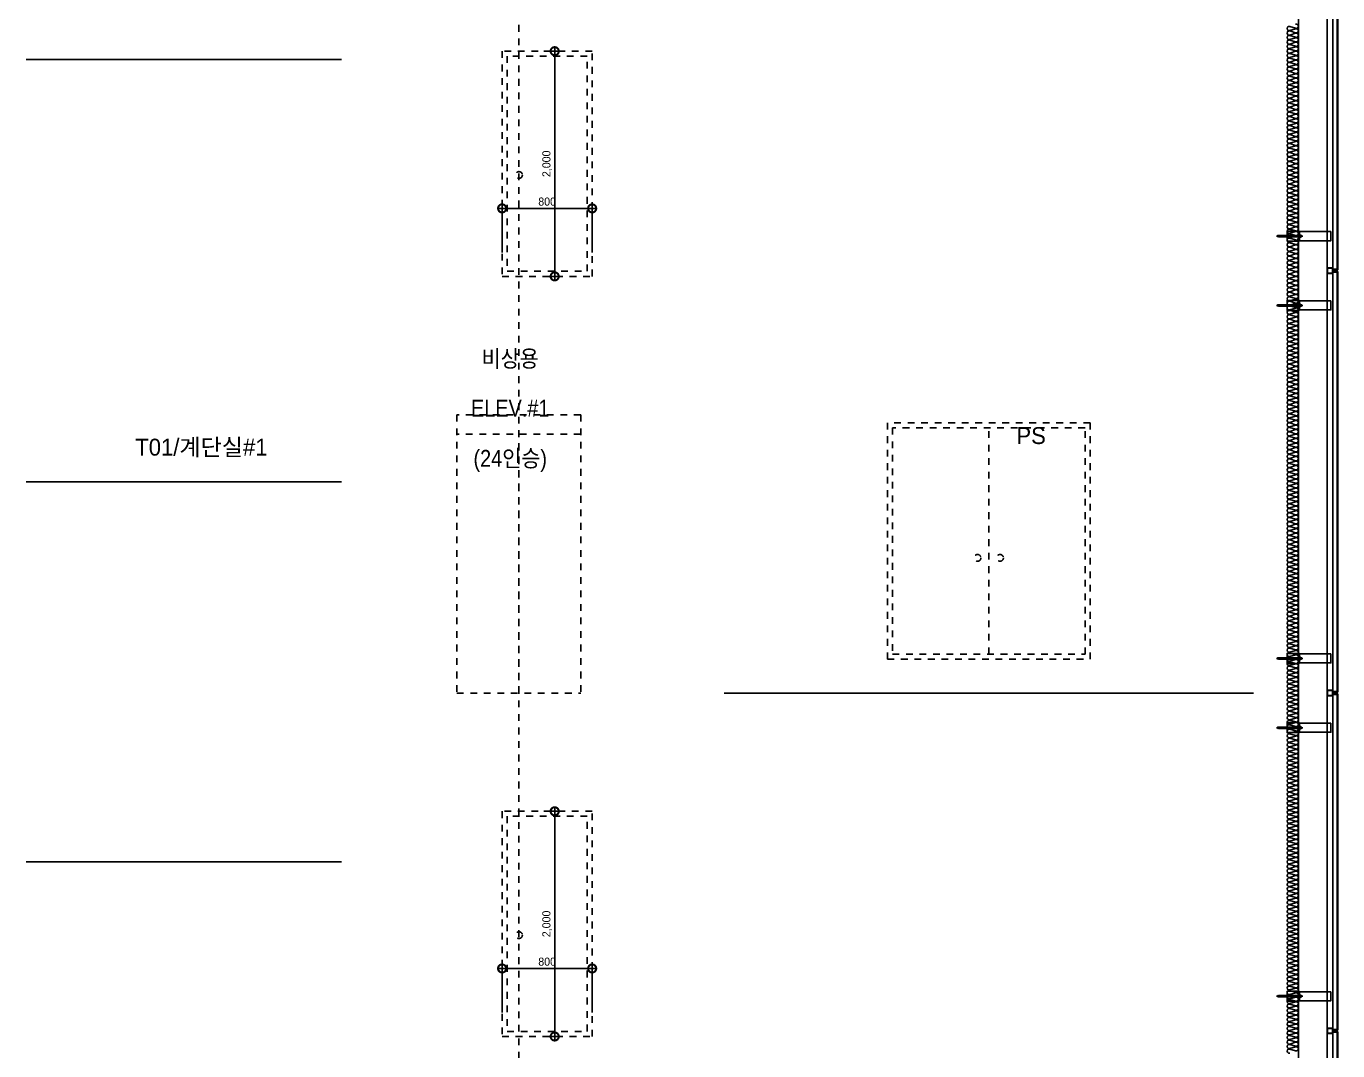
# Model space of a CAD drawing. Header units: millimetres. Extents: x -1320 to 172218, y -4077 to 50350.
# Drawn here: x 34000 to 45650, y 14573 to 23671 of the extents above; entities that cross this region are included whole.
import ezdxf
from ezdxf.enums import TextEntityAlignment as Align

# ---------------------------------------------------------------- set-up
doc = ezdxf.new("R2010")
doc.units = ezdxf.units.MM
doc.header["$LTSCALE"] = 60
doc.linetypes.add('HIDDEN', pattern=[2, 1, -1])
doc.layers.get('Defpoints').update_dxf_attribs({"color": 151})
for name, color, linetype in [('A-CORE-ELEV', 5, 'Continuous'), ('A-DIM', 7, 'Continuous'), ('A-DOOR-ELE', 5, 'Continuous'), ('A-ETC-8', 8, 'Continuous'), ('A-FIN', 6, 'Continuous'), ('A-FIN-STAIR', 6, 'Continuous'), ('INSUL', 8, 'Continuous'), ('ISL', 251, 'Continuous')]:
    doc.layers.add(name, color=color, linetype=linetype)
doc.layers.add('NOPLOT-DIM', color=191, linetype='Continuous', plot=False)
doc.layers.add('NOPLOT-TEXT', color=11, linetype='Continuous', plot=False)
doc.styles.add('Gdim', font='')
doc.styles.add('Gtx', font='')
doc.styles.get('Gdim').set_extended_font_data('Dotum')
doc.styles.get('Gtx').set_extended_font_data('Dotum')
doc.dimstyles.new('Gdim30(INT)', dxfattribs={"dimscale": 24, "dimtxt": 3, "dimasz": 1, "dimexe": 1.5, "dimexo": 2, "dimgap": 1, "dimtad": 1, "dimdec": 0, "dimzin": 0, "dimdsep": 46, "dimlunit": 6, "dimtxsty": 'Gdim', "dimblk": 'ToneDOT', "dimcen": 1.5, "dimdle": 1.5, "dimclrd": 1, "dimclre": 1, "dimclrt": 256, "dimadec": 1, "dimazin": 0, "dimtfac": 1, "dimtdec": 0, "dimtix": 1, "dimtmove": 2, "dimatfit": 3, "dimldrblk": 'DOT', "dimfxl": 1, "dimtolj": 1, "dimtzin": 0, "dimlwd": -1, "dimlwe": -1, "dimarcsym": 0})

# ---------------------------------------------------------------- blocks, each defined once
blk = doc.blocks.new('A$C45B33734--')
at = {"layer": 'A-DOOR-ELE', "linetype": 'HIDDEN'}
for p, q in [((1022, 2470), (-78, 2470)), ((-78, 2470), (-78, 0)), ((1022, 2470), (1022, 0)), ((1022, 2300), (-78, 2300)), ((472, 0), (472, 2300)), ((-78, 0), (1022, 0))]:
    blk.add_line(p, q, dxfattribs=at)
blk = doc.blocks.new('ToneDOT')
at = {"layer": 'A-DIM', "color": 1, "linetype": 'ByBlock'}
blk.add_line((1.5, 0), (-1.5, 0), dxfattribs=at)
at = {"layer": 'A-DIM', "color": 1, "linetype": 'ByBlock', "const_width": 3}
blk.add_lwpolyline([(0.375, 0, 1), (-0.375, 0, 1)], format="xyb", close=True, dxfattribs=at)
blk = doc.blocks.new('*D16')
at = {"layer": 'Defpoints', "color": 0, "transparency": 16777216}
for p in [(49422, 3321, 0), (49422, 1321, 0), (49567, 1321, 0)]:
    blk.add_point(p, dxfattribs=at)
at = {"layer": 'NOPLOT-DIM', "color": 1, "transparency": 16777216}
for p, q in [((49470, 3321, 0), (49603, 3321, 0)), ((49567, 3297, 0), (49567, 1345, 0)), ((49470, 1321, 0), (49603, 1321, 0))]:
    blk.add_line(p, q, dxfattribs=at)
at = {"layer": 'NOPLOT-DIM', "color": 1, "transparency": 16777216, "xscale": 24, "yscale": 24, "zscale": 24}
for p, rotation in [((49567, 3321, 0), 90), ((49567, 1321, 0), 270)]:
    blk.add_blockref('ToneDOT', p, dxfattribs=dict(at, rotation=rotation))
at = {"layer": 'NOPLOT-DIM', "transparency": 16777216, "insert": (49500, 2321, 0), "char_height": 72, "attachment_point": 5, "rotation": 90, "style": 'Gdim'}
blk.add_mtext('\\A1;2,000', dxfattribs=at)
blk = doc.blocks.new('_Dot')
at = {"color": 0, "linetype": 'ByBlock', "lineweight": -2}
blk.add_line((-0.5, 0), (-1, 0), dxfattribs=at)
at = {"color": 0, "linetype": 'ByBlock', "const_width": 0.5}
blk.add_lwpolyline([(-0.25, 0, 1), (0.25, 0, 1)], format="xyb", close=True, dxfattribs=at)
blk = doc.blocks.new('*D17')
at = {"layer": 'Defpoints', "color": 0, "transparency": 16777216}
for p in [(49900, 1925, 0), (49100, 1485), (49900, 1485)]:
    blk.add_point(p, dxfattribs=at)
at = {"layer": 'NOPLOT-DIM', "color": 1, "transparency": 16777216}
for p, q in [((49100, 1533, 0), (49100, 1961, 0)), ((49124, 1925, 0), (49876, 1925, 0)), ((49900, 1533, 0), (49900, 1961, 0))]:
    blk.add_line(p, q, dxfattribs=at)
at = {"layer": 'NOPLOT-DIM', "color": 1, "transparency": 16777216, "xscale": 24, "yscale": 24, "zscale": 24, "rotation": 180}
blk.add_blockref('ToneDOT', (49100, 1925, 0), dxfattribs=at)
at = {"layer": 'NOPLOT-DIM', "color": 1, "transparency": 16777216, "xscale": 24, "yscale": 24, "zscale": 24}
blk.add_blockref('ToneDOT', (49900, 1925, 0), dxfattribs=at)
at = {"layer": 'NOPLOT-DIM', "transparency": 16777216, "insert": (49500, 1985, 0), "char_height": 72, "attachment_point": 5, "style": 'Gdim'}
blk.add_mtext('\\A1;800', dxfattribs=at)
blk = doc.blocks.new('A$C632c858f')
at = {"layer": 'A-ETC-8'}
blk.add_arc((-3, 0), 24, 341.8248, 18.1752, dxfattribs=at)
blk.add_ellipse((34, 0), major_axis=(7.59, 0), ratio=0.987937, dxfattribs=at)
blk = doc.blocks.new('A$Cae507117')
at = {"layer": 'A-ETC-8'}
for points in [[(-50, 0), (-50, -50), (0, -50), (0, 0)], [(-46.8, -3.2), (-46.8, -46.8), (-3.2, -46.8), (-3.2, -3.2)]]:
    blk.add_lwpolyline(points, close=True, dxfattribs=at)
blk = doc.blocks.new('너트 M12')
for p, q in [((-9, 0), (9, 0)), ((-10, -9), (-10, -1)), ((9, -10), (-9, -10)), ((0, -8), (0, -1)), ((10, -1), (10, -9))]:
    blk.add_line(p, q)
for centre, start, end in [((-9, -1), 90, 180), ((-9, -9), 180, 270), ((9, -1), 0, 90), ((9, -9), 270, 0)]:
    blk.add_arc(centre, 0.5, start, end)
at = {"extrusion": (0, 0, -1)}
for centre, major_axis, ratio, start_param, end_param in [((-5, -1), (-4.75, 0.31), 0.185359, -0.024388, 3.141593), ((5, -1), (4.75, 0.31), 0.185108, 3.141593, 6.30754), ((-5, -9), (4.75, 0.31), 0.187111, 0, 3.166211), ((5, -9), (-4.75, 0.31), 0.185991, 3.117121, 6.283185)]:
    blk.add_ellipse(centre, major_axis=major_axis, ratio=ratio, start_param=start_param, end_param=end_param, dxfattribs=at)
blk = doc.blocks.new('A$C5ebcaad0')
at = {"layer": 'A-ETC-8'}
for p, q in [((-449, -225), (-214, -225)), ((-439, -220), (-439, -229)), ((-437, -219), (-437, -219)), ((-426, -220), (-437, -219)), ((-437, -231), (-426, -229)), ((-437, -231), (-437, -231)), ((-432, -220), (-432, -221)), ((-432, -229), (-432, -230)), ((-416, -219), (-431, -219)), ((-431, -222), (-429, -223)), ((-431, -228), (-429, -227)), ((-431, -231), (-416, -231)), ((-421, -224), (-428, -224)), ((-421, -226), (-428, -226)), ((-426, -220), (-412, -220)), ((-426, -229), (-412, -229)), ((-421, -223), (-421, -223)), ((-421, -227), (-421, -227)), ((-417, -227), (-417, -223)), ((-416, -219), (-413, -219)), ((-416, -231), (-413, -231)), ((-413, -219), (-413, -231)), ((-412, -231), (-412, -219)), ((-409, -219), (-412, -219)), ((-412, -231), (-409, -231)), ((-409, -231), (-409, -219)), ((-355, -219), (-409, -219)), ((-409, -231), (-355, -231)), ((-355, -219), (-246, -219)), ((-246, -231), (-355, -231)), ((-234, -219), (-226, -219)), ((-234, -220), (-224, -220)), ((-234, -229), (-224, -229)), ((-234, -231), (-226, -231)), ((-226, -231), (-226, -219)), ((-224, -220), (-226, -219)), ((-224, -229), (-226, -231)), ((-224, -229), (-224, -220))]:
    blk.add_line(p, q, dxfattribs=at)
for points in [[(-255, -180), (-255, -269), (-355, -269), (-355, -180)], [(34, -185), (-252, -185), (-252, -265), (34, -265)], [(-252, -265), (-246, -265), (-246, -185), (-252, -185)], [(-246, -210), (-246, -240), (-244, -240), (-244, -210)]]:
    blk.add_lwpolyline(points, close=True, dxfattribs=at)
blk.add_lwpolyline([(-252, -177), (-252, -272, -0.414214), (-253, -273), (-255, -273), (-255, -176), (-253, -176, -0.414214)], format="xyb", close=True, dxfattribs=at)
for centre, radius, start, end in [((-437, -220), 1.5, 90, 180), ((-437, -229), 1.5, 180, 270), ((-431, -220), 1, 90, 180), ((-431, -221), 1, 180, 236.3099), ((-431, -229), 1, 123.6901, 180), ((-431, -230), 1, 180, 270), ((-428, -221), 3, 236.3099, 270), ((-428, -229), 3, 90, 123.6901), ((-419, -223), 2, 90, 180), ((-421, -223), 0.5, 270, 0), ((-421, -227), 0.5, 0, 90), ((-419, -227), 2, 180, 270), ((-419, -223), 2, 0, 90), ((-419, -227), 2, 270, 0)]:
    blk.add_arc(centre, radius, start, end, dxfattribs=at)
at = {"layer": 'A-ETC-8', "xscale": -1, "rotation": 90}
blk.add_blockref('너트 M12', (-244, -225), dxfattribs=at)
blk = doc.blocks.new('A$Cec6d5841')
at = {"layer": 'A-DOOR-ELE', "linetype": 'HIDDEN', "elevation": 0}
for points in [[(836, 2036), (36, 2036), (36, 36), (836, 36)], [(791, 1991), (81, 1991), (81, 81), (791, 81)]]:
    blk.add_lwpolyline(points, close=True, dxfattribs=at)
at = {"layer": 'A-DOOR-ELE', "linetype": 'HIDDEN'}
blk.add_circle((186, 936), 30, dxfattribs=at)
at = {"layer": 'NOPLOT-DIM'}
for base, p1, p2, angle, picture, middle in [((503, 36, 0), (358.4, 2036, 0), (358.4, 36, 0), 90, '*D16', (436, 1036, 0)), ((836, 639.9, 0), (36, 200), (836, 200), 180, '*D17', (436, 700, 0))]:
    dim = blk.add_linear_dim(base=base, p1=p1, p2=p2, angle=angle, dimstyle='Gdim30(INT)', dxfattribs=at)
    dim.commit()
    dim.dimension.update_dxf_attribs({"geometry": picture, "text_midpoint": middle, "insert": (-49063.9, -1285.3)})

msp = doc.modelspace()

# ---------------------------------------------------------------- linework, layer by layer
at = {"layer": 'A-CORE-ELEV', "color": 4, "linetype": 'HIDDEN'}
msp.add_line((38375, 4543, 0), (38375, 44365, 0), dxfattribs=at)
at = {"layer": 'A-DOOR-ELE', "linetype": 'HIDDEN'}
msp.add_line((42550, 18095), (42550, 20105), dxfattribs=at)
at = {"layer": 'A-DOOR-ELE', "linetype": 'HIDDEN', "elevation": 0}
for points in [[(43450, 20150), (41650, 20150), (41650, 18050), (43450, 18050)], [(43405, 20105), (41695, 20105), (41695, 18095), (43405, 18095)]]:
    msp.add_lwpolyline(points, close=True, dxfattribs=at)
at = {"layer": 'A-DOOR-ELE', "linetype": 'HIDDEN'}
for centre in [(42450, 18950), (42650, 18950)]:
    msp.add_circle(centre, 30, dxfattribs=at)
at = {"layer": 'A-ETC-8'}
for p, q in [((45555, 47070, 0), (45555, 680)), ((45605, 680), (45605, 47070, 0))]:
    msp.add_line(p, q, dxfattribs=at)
at = {"layer": 'A-ETC-8', "elevation": 0}
for points in [[(45642, 21511), (45607, 21511), (45607, 21501), (45605, 21501), (45605, 21513), (45640, 21513, -0.226541), (45644, 21517), (45644, 21532), (45646, 21532), (45646, 21515, 0.414214)], [(45642, 21489), (45607, 21489), (45607, 21499), (45605, 21499), (45605, 21487), (45640, 21487, 0.226541), (45644, 21483), (45644, 21468), (45646, 21468), (45646, 21485, -0.414214)], [(45642, 17761), (45607, 17761), (45607, 17751), (45605, 17751), (45605, 17763), (45640, 17763, -0.226541), (45644, 17767), (45644, 17782), (45646, 17782), (45646, 17765, 0.414214)], [(45642, 17738), (45607, 17738), (45607, 17749), (45605, 17749), (45605, 17737), (45640, 17737, 0.226541), (45644, 17733), (45644, 17718), (45646, 17718), (45646, 17735, -0.414214)], [(45642, 14761), (45607, 14761), (45607, 14751), (45605, 14751), (45605, 14763), (45640, 14763, -0.226541), (45644, 14767), (45644, 14782), (45646, 14782), (45646, 14765, 0.414214)], [(45642, 14738), (45607, 14738), (45607, 14749), (45605, 14749), (45605, 14737), (45640, 14737, 0.226541), (45644, 14733), (45644, 14718), (45646, 14718), (45646, 14735, -0.414214)]]:
    msp.add_lwpolyline(points, format="xyb", close=True, dxfattribs=at)
at = {"layer": 'A-FIN'}
msp.add_line((40200, 17750), (44900, 17750), dxfattribs=at)
at = {"layer": 'A-FIN', "elevation": 0}
for points in [[(45609, 25238), (45609, 25242), (45650, 25242), (45650, 21507), (45609, 21507), (45609, 21511), (45646, 21511), (45646, 25238), (45609, 25238)], [(45609, 17761), (45609, 17758), (45650, 17758), (45650, 21493), (45609, 21493), (45609, 21489), (45646, 21489), (45646, 17761), (45609, 17761)], [(45609, 17738), (45609, 17742), (45650, 17742), (45650, 14757), (45609, 14757), (45609, 14761), (45646, 14761), (45646, 17738), (45609, 17738)], [(45609, 14738), (45609, 14742), (45650, 14742), (45650, 11757), (45609, 11757), (45609, 11761), (45646, 11761), (45646, 14738), (45609, 14738)]]:
    msp.add_lwpolyline(points, close=True, dxfattribs=at)
at = {"layer": 'A-FIN-STAIR'}
for p, q in [((36800, 23375), (34000, 23375)), ((36800, 19625), (34000, 19625)), ((36800, 16250), (34000, 16250))]:
    msp.add_line(p, q, dxfattribs=at)
at = {"layer": 'INSUL'}
msp.add_line((45300, -202), (45300, 47000), dxfattribs=at)
at = {"layer": 'ISL', "elevation": 0}
msp.add_lwpolyline([(45224, 14553, -1.372593), (45224, 14588), (45276, 14573, 0.509267), (45300, 14591, 0.509267), (45276, 14608), (45224, 14593, -1.372593), (45224, 14628), (45276, 14613, 0.509267), (45300, 14631, 0.509267), (45276, 14648), (45224, 14633, -1.372593), (45224, 14668), (45276, 14653, 0.509267), (45300, 14671, 0.509267), (45276, 14688), (45224, 14673, -1.372593), (45224, 14708), (45276, 14693, 0.509267), (45300, 14711, 0.509267), (45276, 14728), (45224, 14713, -1.372593), (45224, 14748), (45276, 14733, 0.509267), (45300, 14751, 0.509267), (45276, 14768), (45224, 14753, -1.372593), (45224, 14788), (45276, 14773, 0.509267), (45300, 14791, 0.509267), (45276, 14808), (45224, 14793, -1.372593), (45224, 14828), (45276, 14813, 0.509267), (45300, 14831, 0.509267), (45276, 14848), (45224, 14833, -1.372593), (45224, 14868), (45276, 14853, 0.509267), (45300, 14871, 0.509267), (45276, 14888), (45224, 14873, -1.372593), (45224, 14908), (45276, 14893, 0.509267), (45300, 14911, 0.509267), (45276, 14928), (45224, 14913, -1.372593), (45224, 14948), (45276, 14933, 0.509267), (45300, 14951, 0.509267), (45276, 14968), (45224, 14953, -1.372593), (45224, 14988), (45276, 14973, 0.509267), (45300, 14991, 0.509267), (45276, 15008), (45224, 14993, -1.372593), (45224, 15028), (45276, 15013, 0.509267), (45300, 15031, 0.509267), (45276, 15048), (45224, 15033, -1.372593), (45224, 15068), (45276, 15053, 0.509267), (45300, 15071, 0.509267), (45276, 15088), (45224, 15073, -1.372593), (45224, 15108), (45276, 15093, 0.509267), (45300, 15111, 0.509267), (45276, 15128), (45224, 15113, -1.372593), (45224, 15148), (45276, 15133, 0.509267), (45300, 15151, 0.509267), (45276, 15168), (45224, 15153, -1.372593), (45224, 15188), (45276, 15173, 0.509267), (45300, 15191, 0.509267), (45276, 15208), (45224, 15193, -1.372593), (45224, 15228), (45276, 15213, 0.509267), (45300, 15231, 0.509267), (45276, 15248), (45224, 15233, -1.372593), (45224, 15268), (45276, 15253, 0.509267), (45300, 15271, 0.509267), (45276, 15288), (45224, 15273, -1.372593), (45224, 15308), (45276, 15293, 0.509267), (45300, 15311, 0.509267), (45276, 15328), (45224, 15313, -1.372593), (45224, 15348), (45276, 15333, 0.509267), (45300, 15351, 0.509267), (45276, 15368), (45224, 15353, -1.372593), (45224, 15388), (45276, 15373, 0.509267), (45300, 15391, 0.509267), (45276, 15408), (45224, 15393, -1.372593), (45224, 15428), (45276, 15413, 0.509267), (45300, 15431, 0.509267), (45276, 15448), (45224, 15433, -1.372593), (45224, 15468), (45276, 15453, 0.509267), (45300, 15471, 0.509267), (45276, 15488), (45224, 15473, -1.372593), (45224, 15508), (45276, 15493, 0.509267), (45300, 15511, 0.509267), (45276, 15528), (45224, 15513, -1.372593), (45224, 15548), (45276, 15533, 0.509267), (45300, 15551, 0.509267), (45276, 15568), (45224, 15553, -1.372593), (45224, 15588), (45276, 15573, 0.509267), (45300, 15591, 0.509267), (45276, 15608), (45224, 15593, -1.372593), (45224, 15628), (45276, 15613, 0.509267), (45300, 15631, 0.509267), (45276, 15648), (45224, 15633, -1.372593), (45224, 15668), (45276, 15653, 0.509267), (45300, 15671, 0.509267), (45276, 15688), (45224, 15673, -1.372593), (45224, 15708), (45276, 15693, 0.509267), (45300, 15711, 0.509267), (45276, 15728), (45224, 15713, -1.372593), (45224, 15748), (45276, 15733, 0.509267), (45300, 15751, 0.509267), (45276, 15768), (45224, 15753, -1.372593), (45224, 15788), (45276, 15773, 0.509267), (45300, 15791, 0.509267), (45276, 15808), (45224, 15793, -1.372593), (45224, 15828), (45276, 15813, 0.509267), (45300, 15831, 0.509267), (45276, 15848), (45224, 15833, -1.372593), (45224, 15868), (45276, 15853, 0.509267), (45300, 15871, 0.509267), (45276, 15888), (45224, 15873, -1.372593), (45224, 15908), (45276, 15893, 0.509267), (45300, 15911, 0.509267), (45276, 15928), (45224, 15913, -1.372593), (45224, 15948), (45276, 15933, 0.509267), (45300, 15951, 0.509267), (45276, 15968), (45224, 15953, -1.372593), (45224, 15988), (45276, 15973, 0.509267), (45300, 15991, 0.509267), (45276, 16008), (45224, 15993, -1.372593), (45224, 16028), (45276, 16013, 0.509267), (45300, 16031, 0.509267), (45276, 16048), (45224, 16033, -1.372593), (45224, 16068), (45276, 16053, 0.509267), (45300, 16071, 0.509267), (45276, 16088), (45224, 16073, -1.372593), (45224, 16108), (45276, 16093, 0.509267), (45300, 16111, 0.509267), (45276, 16128), (45224, 16113, -1.372593), (45224, 16148), (45276, 16133, 0.509267), (45300, 16151, 0.509267), (45276, 16168), (45224, 16153, -1.372593), (45224, 16188), (45276, 16173, 0.509267), (45300, 16191, 0.509267), (45276, 16208), (45224, 16193, -1.372593), (45224, 16228), (45276, 16213, 0.509267), (45300, 16231, 0.509267), (45276, 16248), (45224, 16233, -1.372593), (45224, 16268), (45276, 16253, 0.509267), (45300, 16271, 0.509267), (45276, 16288), (45224, 16273, -1.372593), (45224, 16308), (45276, 16293, 0.509267), (45300, 16311, 0.509267), (45276, 16328), (45224, 16313, -1.372593), (45224, 16348), (45276, 16333, 0.509267), (45300, 16351, 0.509267), (45276, 16368), (45224, 16353, -1.372593), (45224, 16388), (45276, 16373, 0.509267), (45300, 16391, 0.509267), (45276, 16408), (45224, 16393, -1.372593), (45224, 16428), (45276, 16413, 0.509267), (45300, 16431, 0.509267), (45276, 16448), (45224, 16433, -1.372593), (45224, 16468), (45276, 16453, 0.509267), (45300, 16471, 0.509267), (45276, 16488), (45224, 16473, -1.372593), (45224, 16508), (45276, 16493, 0.509267), (45300, 16511, 0.509267), (45276, 16528), (45224, 16513, -1.372593), (45224, 16548), (45276, 16533, 0.509267), (45300, 16551, 0.509267), (45276, 16568), (45224, 16553, -1.372593), (45224, 16588), (45276, 16573, 0.509267), (45300, 16591, 0.509267), (45276, 16608), (45224, 16593, -1.372593), (45224, 16628), (45276, 16613, 0.509267), (45300, 16631, 0.509267), (45276, 16648), (45224, 16633, -1.372593), (45224, 16668), (45276, 16653, 0.509267), (45300, 16671, 0.509267), (45276, 16688), (45224, 16673, -1.372593), (45224, 16708), (45276, 16693, 0.509267), (45300, 16711, 0.509267), (45276, 16728), (45224, 16713, -1.372593), (45224, 16748), (45276, 16733, 0.509267), (45300, 16751, 0.509267), (45276, 16768), (45224, 16753, -1.372593), (45224, 16788), (45276, 16773, 0.509267), (45300, 16791, 0.509267), (45276, 16808), (45224, 16793, -1.372593), (45224, 16828), (45276, 16813, 0.509267), (45300, 16831, 0.509267), (45276, 16848), (45224, 16833, -1.372593), (45224, 16868), (45276, 16853, 0.509267), (45300, 16871, 0.509267), (45276, 16888), (45224, 16873, -1.372593), (45224, 16908), (45276, 16893, 0.509267), (45300, 16911, 0.509267), (45276, 16928), (45224, 16913, -1.372593), (45224, 16948), (45276, 16933, 0.509267), (45300, 16951, 0.509267), (45276, 16968), (45224, 16953, -1.372593), (45224, 16988), (45276, 16973, 0.509267), (45300, 16991, 0.509267), (45276, 17008), (45224, 16993, -1.372593), (45224, 17028), (45276, 17013, 0.509267), (45300, 17031, 0.509267), (45276, 17048), (45224, 17033, -1.372593), (45224, 17068), (45276, 17053, 0.509267), (45300, 17071, 0.509267), (45276, 17088), (45224, 17073, -1.372593), (45224, 17108), (45276, 17093, 0.509267), (45300, 17111, 0.509267), (45276, 17128), (45224, 17113, -1.372593), (45224, 17148), (45276, 17133, 0.509267), (45300, 17151, 0.509267), (45276, 17168), (45224, 17153, -1.372593), (45224, 17188), (45276, 17173, 0.509267), (45300, 17191, 0.509267), (45276, 17208), (45224, 17193, -1.372593), (45224, 17228), (45276, 17213, 0.509267), (45300, 17231, 0.509267), (45276, 17248), (45224, 17233, -1.372593), (45224, 17268), (45276, 17253, 0.509267), (45300, 17271, 0.509267), (45276, 17288), (45224, 17273, -1.372593), (45224, 17308), (45276, 17293, 0.509267), (45300, 17311, 0.509267), (45276, 17328), (45224, 17313, -1.372593), (45224, 17348), (45276, 17333, 0.509267), (45300, 17351, 0.509267), (45276, 17368), (45224, 17353, -1.372593), (45224, 17388), (45276, 17373, 0.509267), (45300, 17391, 0.509267), (45276, 17408), (45224, 17393, -1.372593), (45224, 17428), (45276, 17413, 0.509267), (45300, 17431, 0.509267), (45276, 17448), (45224, 17433, -1.372593), (45224, 17468), (45276, 17453, 0.509267), (45300, 17471, 0.509267), (45276, 17488), (45224, 17473, -1.372593), (45224, 17508), (45276, 17493, 0.509267), (45300, 17511, 0.509267), (45276, 17528), (45224, 17513, -1.372593), (45224, 17548), (45276, 17533, 0.509267), (45300, 17551, 0.509267), (45276, 17568), (45224, 17553, -1.372593), (45224, 17588), (45276, 17573, 0.509267), (45300, 17591, 0.509267), (45276, 17608), (45224, 17593, -1.372593), (45224, 17628), (45276, 17613, 0.509267), (45300, 17631, 0.509267), (45276, 17648), (45224, 17633, -1.372593), (45224, 17668), (45276, 17653, 0.509267), (45300, 17671, 0.509267), (45276, 17688), (45224, 17673, -1.372593), (45224, 17708), (45276, 17693, 0.509267), (45300, 17711, 0.509267), (45276, 17728), (45224, 17713, -1.372593), (45224, 17748), (45276, 17733, 0.509267), (45300, 17751, 0.509267), (45276, 17768), (45224, 17753, -1.372593), (45224, 17788), (45276, 17773, 0.509267), (45300, 17791, 0.509267), (45276, 17808), (45224, 17793, -1.372593), (45224, 17828), (45276, 17813, 0.509267), (45300, 17831, 0.509267), (45276, 17848), (45224, 17833, -1.372593), (45224, 17868), (45276, 17853, 0.509267), (45300, 17871, 0.509267), (45276, 17888), (45224, 17873, -1.372593), (45224, 17908), (45276, 17893, 0.509267), (45300, 17911, 0.509267), (45276, 17928), (45224, 17913, -1.372593), (45224, 17948), (45276, 17933, 0.509267), (45300, 17951, 0.509267), (45276, 17968), (45224, 17953, -1.372593), (45224, 17988), (45276, 17973, 0.509267), (45300, 17991, 0.509267), (45276, 18008), (45224, 17993, -1.372593), (45224, 18028), (45276, 18013, 0.509267), (45300, 18031, 0.509267), (45276, 18048), (45224, 18033, -1.372593), (45224, 18068), (45276, 18053, 0.509267), (45300, 18071, 0.509267), (45276, 18088), (45224, 18073, -1.372593), (45224, 18108), (45276, 18093, 0.509267), (45300, 18111, 0.509267), (45276, 18128), (45224, 18113, -1.372593), (45224, 18148), (45276, 18133, 0.509267), (45300, 18151, 0.509267), (45276, 18168), (45224, 18153, -1.372593), (45224, 18188), (45276, 18173, 0.509267), (45300, 18191, 0.509267), (45276, 18208), (45224, 18193, -1.372593), (45224, 18228), (45276, 18213, 0.509267), (45300, 18231, 0.509267), (45276, 18248), (45224, 18233, -1.372593), (45224, 18268), (45276, 18253, 0.509267), (45300, 18271, 0.509267), (45276, 18289), (45224, 18273, -1.372593), (45224, 18309), (45276, 18293, 0.509267), (45300, 18311, 0.509267), (45276, 18329), (45224, 18313, -1.372593), (45224, 18349), (45276, 18333, 0.509267), (45300, 18351, 0.509267), (45276, 18369), (45224, 18353, -1.372593), (45224, 18389), (45276, 18373, 0.509267), (45300, 18391, 0.509267), (45276, 18409), (45224, 18393, -1.372593), (45224, 18429), (45276, 18413, 0.509267), (45300, 18431, 0.509267), (45276, 18449), (45224, 18433, -1.372593), (45224, 18469), (45276, 18453, 0.509267), (45300, 18471, 0.509267), (45276, 18489), (45224, 18473, -1.372593), (45224, 18509), (45276, 18493, 0.509267), (45300, 18511, 0.509267), (45276, 18529), (45224, 18513, -1.372593), (45224, 18549), (45276, 18533, 0.509267), (45300, 18551, 0.509267), (45276, 18569), (45224, 18553, -1.372593), (45224, 18589), (45276, 18573, 0.509267), (45300, 18591, 0.509267), (45276, 18609), (45224, 18593, -1.372593), (45224, 18629), (45276, 18613, 0.509267), (45300, 18631, 0.509267), (45276, 18649), (45224, 18633, -1.372593), (45224, 18669), (45276, 18653, 0.509267), (45300, 18671, 0.509267), (45276, 18689), (45224, 18673, -1.372593), (45224, 18709), (45276, 18693, 0.509267), (45300, 18711, 0.509267), (45276, 18729), (45224, 18713, -1.372593), (45224, 18749), (45276, 18733, 0.509267), (45300, 18751, 0.509267), (45276, 18769), (45224, 18753, -1.372593), (45224, 18789), (45276, 18773, 0.509267), (45300, 18791, 0.509267), (45276, 18809), (45224, 18793, -1.372593), (45224, 18829), (45276, 18813, 0.509267), (45300, 18831, 0.509267), (45276, 18849), (45224, 18833, -1.372593), (45224, 18869), (45276, 18853, 0.509267), (45300, 18871, 0.509267), (45276, 18889), (45224, 18873, -1.372593), (45224, 18909), (45276, 18893, 0.509267), (45300, 18911, 0.509267), (45276, 18929), (45224, 18913, -1.372593), (45224, 18949), (45276, 18933, 0.509267), (45300, 18951, 0.509267), (45276, 18969), (45224, 18953, -1.372593), (45224, 18989), (45276, 18973, 0.509267), (45300, 18991, 0.509267), (45276, 19009), (45224, 18993, -1.372593), (45224, 19029), (45276, 19013, 0.509267), (45300, 19031, 0.509267), (45276, 19049), (45224, 19033, -1.372593), (45224, 19069), (45276, 19053, 0.509267), (45300, 19071, 0.509267), (45276, 19089), (45224, 19073, -1.372593), (45224, 19109), (45276, 19093, 0.509267), (45300, 19111, 0.509267), (45276, 19129), (45224, 19113, -1.372593), (45224, 19149), (45276, 19133, 0.509267), (45300, 19151, 0.509267), (45276, 19169), (45224, 19153, -1.372593), (45224, 19189), (45276, 19173, 0.509267), (45300, 19191, 0.509267), (45276, 19209), (45224, 19193, -1.372593), (45224, 19229), (45276, 19213, 0.509267), (45300, 19231, 0.509267), (45276, 19249), (45224, 19233, -1.372593), (45224, 19269), (45276, 19253, 0.509267), (45300, 19271, 0.509267), (45276, 19289), (45224, 19273, -1.372593), (45224, 19309), (45276, 19293, 0.509267), (45300, 19311, 0.509267), (45276, 19329), (45224, 19313, -1.372593), (45224, 19349), (45276, 19333, 0.509267), (45300, 19351, 0.509267), (45276, 19369), (45224, 19353, -1.372593), (45224, 19389), (45276, 19373, 0.509267), (45300, 19391, 0.509267), (45276, 19409), (45224, 19393, -1.372593), (45224, 19429), (45276, 19413, 0.509267), (45300, 19431, 0.509267), (45276, 19449), (45224, 19433, -1.372593), (45224, 19469), (45276, 19453, 0.509267), (45300, 19471, 0.509267), (45276, 19489), (45224, 19473, -1.372593), (45224, 19509), (45276, 19493, 0.509267), (45300, 19511, 0.509267), (45276, 19529), (45224, 19513, -1.372593), (45224, 19549), (45276, 19533, 0.509267), (45300, 19551, 0.509267), (45276, 19569), (45224, 19553, -1.372593), (45224, 19589), (45276, 19573, 0.509267), (45300, 19591, 0.509267), (45276, 19609), (45224, 19593, -1.372593), (45224, 19629), (45276, 19613, 0.509267), (45300, 19631, 0.509267), (45276, 19649), (45224, 19633, -1.372593), (45224, 19669), (45276, 19653, 0.509267), (45300, 19671, 0.509267), (45276, 19689), (45224, 19673, -1.372593), (45224, 19709), (45276, 19693, 0.509267), (45300, 19711, 0.509267), (45276, 19729), (45224, 19713, -1.372593), (45224, 19749), (45276, 19733, 0.509267), (45300, 19751, 0.509267), (45276, 19769), (45224, 19753, -1.372593), (45224, 19789), (45276, 19773, 0.509267), (45300, 19791, 0.509267), (45276, 19809), (45224, 19793, -1.372593), (45224, 19829), (45276, 19813, 0.509267), (45300, 19831, 0.509267), (45276, 19849), (45224, 19833, -1.372593), (45224, 19869), (45276, 19853, 0.509267), (45300, 19871, 0.509267), (45276, 19889), (45224, 19873, -1.372593), (45224, 19909), (45276, 19893, 0.509267), (45300, 19911, 0.509267), (45276, 19929), (45224, 19913, -1.372593), (45224, 19949), (45276, 19933, 0.509267), (45300, 19951, 0.509267), (45276, 19969), (45224, 19953, -1.372593), (45224, 19989), (45276, 19973, 0.509267), (45300, 19991, 0.509267), (45276, 20009), (45224, 19993, -1.372593), (45224, 20029), (45276, 20013, 0.509267), (45300, 20031, 0.509267), (45276, 20049), (45224, 20033, -1.372593), (45224, 20069), (45276, 20053, 0.509267), (45300, 20071, 0.509267), (45276, 20089), (45224, 20073, -1.372593), (45224, 20109), (45276, 20093, 0.509267), (45300, 20111, 0.509267), (45276, 20129), (45224, 20113, -1.372593), (45224, 20149), (45276, 20133, 0.509267), (45300, 20151, 0.509267), (45276, 20169), (45224, 20153, -1.372593), (45224, 20189), (45276, 20173, 0.509267), (45300, 20191, 0.509267), (45276, 20209), (45224, 20193, -1.372593), (45224, 20229), (45276, 20213, 0.509267), (45300, 20231, 0.509267), (45276, 20249), (45224, 20233, -1.372593), (45224, 20269), (45276, 20253, 0.509267), (45300, 20271, 0.509267), (45276, 20289), (45224, 20273, -1.372593), (45224, 20309), (45276, 20293, 0.509267), (45300, 20311, 0.509267), (45276, 20329), (45224, 20313, -1.372593), (45224, 20349), (45276, 20333, 0.509267), (45300, 20351, 0.509267), (45276, 20369), (45224, 20353, -1.372593), (45224, 20389), (45276, 20373, 0.509267), (45300, 20391, 0.509267), (45276, 20409), (45224, 20393, -1.372593), (45224, 20429), (45276, 20413, 0.509267), (45300, 20431, 0.509267), (45276, 20449), (45224, 20433, -1.372593), (45224, 20469), (45276, 20453, 0.509267), (45300, 20471, 0.509267), (45276, 20489), (45224, 20473, -1.372593), (45224, 20509), (45276, 20493, 0.509267), (45300, 20511, 0.509267), (45276, 20529), (45224, 20513, -1.372593), (45224, 20549), (45276, 20533, 0.509267), (45300, 20551, 0.509267), (45276, 20569), (45224, 20553, -1.372593), (45224, 20589), (45276, 20573, 0.509267), (45300, 20591, 0.509267), (45276, 20609), (45224, 20593, -1.372593), (45224, 20629), (45276, 20613, 0.509267), (45300, 20631, 0.509267), (45276, 20649), (45224, 20633, -1.372593), (45224, 20669), (45276, 20653, 0.509267), (45300, 20671, 0.509267), (45276, 20689), (45224, 20673, -1.372593), (45224, 20709), (45276, 20693, 0.509267), (45300, 20711, 0.509267), (45276, 20729), (45224, 20713, -1.372593), (45224, 20749), (45276, 20733, 0.509267), (45300, 20751, 0.509267), (45276, 20769), (45224, 20753, -1.372593), (45224, 20789), (45276, 20773, 0.509267), (45300, 20791, 0.509267), (45276, 20809), (45224, 20793, -1.372593), (45224, 20829), (45276, 20813, 0.509267), (45300, 20831, 0.509267), (45276, 20849), (45224, 20833, -1.372593), (45224, 20869), (45276, 20853, 0.509267), (45300, 20871, 0.509267), (45276, 20889), (45224, 20873, -1.372593), (45224, 20909), (45276, 20893, 0.509267), (45300, 20911, 0.509267), (45276, 20929), (45224, 20913, -1.372593), (45224, 20949), (45276, 20933, 0.509267), (45300, 20951, 0.509267), (45276, 20969), (45224, 20953, -1.372593), (45224, 20989), (45276, 20973, 0.509267), (45300, 20991, 0.509267), (45276, 21009), (45224, 20993, -1.372593), (45224, 21029), (45276, 21013, 0.509267), (45300, 21031, 0.509267), (45276, 21049), (45224, 21033, -1.372593), (45224, 21069), (45276, 21053, 0.509267), (45300, 21071, 0.509267), (45276, 21089), (45224, 21073, -1.372593), (45224, 21109), (45276, 21093, 0.509267), (45300, 21111, 0.509267), (45276, 21129), (45224, 21113, -1.372593), (45224, 21149), (45276, 21133, 0.509267), (45300, 21151, 0.509267), (45276, 21169), (45224, 21153, -1.372593), (45224, 21189), (45276, 21173, 0.509267), (45300, 21191, 0.509267), (45276, 21209), (45224, 21193, -1.372593), (45224, 21229), (45276, 21213, 0.509267), (45300, 21231, 0.509267), (45276, 21249), (45224, 21233, -1.372593), (45224, 21269), (45276, 21253, 0.509267), (45300, 21271, 0.509267), (45276, 21289), (45224, 21273, -1.372593), (45224, 21309), (45276, 21293, 0.509267), (45300, 21311, 0.509267), (45276, 21329), (45224, 21313, -1.372593), (45224, 21349), (45276, 21333, 0.509267), (45300, 21351, 0.509267), (45276, 21369), (45224, 21353, -1.372593), (45224, 21389), (45276, 21373, 0.509267), (45300, 21391, 0.509267), (45276, 21409), (45224, 21393, -1.372593), (45224, 21429), (45276, 21413, 0.509267), (45300, 21431, 0.509267), (45276, 21449), (45224, 21433, -1.372593), (45224, 21469), (45276, 21453, 0.509267), (45300, 21471, 0.509267), (45276, 21489), (45224, 21473, -1.372593), (45224, 21509), (45276, 21493, 0.509267), (45300, 21511, 0.509267), (45276, 21529), (45224, 21513, -1.372593), (45224, 21549), (45276, 21533, 0.509267), (45300, 21551, 0.509267), (45276, 21569), (45224, 21553, -1.372593), (45224, 21589), (45276, 21573, 0.509267), (45300, 21591, 0.509267), (45276, 21609), (45224, 21593, -1.372593), (45224, 21629), (45276, 21613, 0.509267), (45300, 21631, 0.509267), (45276, 21649), (45224, 21633, -1.372593), (45224, 21669), (45276, 21653, 0.509267), (45300, 21671, 0.509267), (45276, 21689), (45224, 21673, -1.372593), (45224, 21709), (45276, 21693, 0.509267), (45300, 21711, 0.509267), (45276, 21729), (45224, 21713, -1.372593), (45224, 21749), (45276, 21733, 0.509267), (45300, 21751, 0.509267), (45276, 21769), (45224, 21753, -1.372593), (45224, 21789), (45276, 21773, 0.509267), (45300, 21791, 0.509267), (45276, 21809), (45224, 21793, -1.372593), (45224, 21829), (45276, 21813, 0.509267), (45300, 21831, 0.509267), (45276, 21849), (45224, 21833, -1.372593), (45224, 21869), (45276, 21853, 0.509267), (45300, 21871, 0.509267), (45276, 21889), (45224, 21873, -1.372593), (45224, 21909), (45276, 21893, 0.509267), (45300, 21911, 0.509267), (45276, 21929), (45224, 21913, -1.372593), (45224, 21949), (45276, 21933, 0.509267), (45300, 21951, 0.509267), (45276, 21969), (45224, 21953, -1.372593), (45224, 21989), (45276, 21973, 0.509267), (45300, 21991, 0.509267), (45276, 22009), (45224, 21993, -1.372593), (45224, 22029), (45276, 22013, 0.509267), (45300, 22031, 0.509267), (45276, 22049), (45224, 22033, -1.372593), (45224, 22069), (45276, 22053, 0.509267), (45300, 22071, 0.509267), (45276, 22089), (45224, 22073, -1.372593), (45224, 22109), (45276, 22093, 0.509267), (45300, 22111, 0.509267), (45276, 22129), (45224, 22113, -1.372593), (45224, 22149), (45276, 22133, 0.509267), (45300, 22151, 0.509267), (45276, 22169), (45224, 22153, -1.372593), (45224, 22189), (45276, 22173, 0.509267), (45300, 22191, 0.509267), (45276, 22209), (45224, 22193, -1.372593), (45224, 22229), (45276, 22213, 0.509267), (45300, 22231, 0.509267), (45276, 22249), (45224, 22233, -1.372593), (45224, 22269), (45276, 22253, 0.509267), (45300, 22271, 0.509267), (45276, 22289), (45224, 22273, -1.372593), (45224, 22309), (45276, 22293, 0.509267), (45300, 22311, 0.509267), (45276, 22329), (45224, 22313, -1.372593), (45224, 22349), (45276, 22333, 0.509267), (45300, 22351, 0.509267), (45276, 22369), (45224, 22353, -1.372593), (45224, 22389), (45276, 22373, 0.509267), (45300, 22391, 0.509267), (45276, 22409), (45224, 22393, -1.372593), (45224, 22429), (45276, 22413, 0.509267), (45300, 22431, 0.509267), (45276, 22449), (45224, 22433, -1.372593), (45224, 22469), (45276, 22453, 0.509267), (45300, 22471, 0.509267), (45276, 22489), (45224, 22473, -1.372593), (45224, 22509), (45276, 22493, 0.509267), (45300, 22511, 0.509267), (45276, 22529), (45224, 22513, -1.372593), (45224, 22549), (45276, 22533, 0.509267), (45300, 22551, 0.509267), (45276, 22569), (45224, 22553, -1.372593), (45224, 22589), (45276, 22573, 0.509267), (45300, 22591, 0.509267), (45276, 22609), (45224, 22593, -1.372593), (45224, 22629), (45276, 22613, 0.509267), (45300, 22631, 0.509267), (45276, 22649), (45224, 22633, -1.372593), (45224, 22669), (45276, 22653, 0.509267), (45300, 22671, 0.509267), (45276, 22689), (45224, 22673, -1.372593), (45224, 22709), (45276, 22693, 0.509267), (45300, 22711, 0.509267), (45276, 22729), (45224, 22713, -1.372593), (45224, 22749), (45276, 22733, 0.509267), (45300, 22751, 0.509267), (45276, 22769), (45224, 22753, -1.372593), (45224, 22789), (45276, 22773, 0.509267), (45300, 22791, 0.509267), (45276, 22809), (45224, 22793, -1.372593), (45224, 22829), (45276, 22813, 0.509267), (45300, 22831, 0.509267), (45276, 22849), (45224, 22833, -1.372593), (45224, 22869), (45276, 22853, 0.509267), (45300, 22871, 0.509267), (45276, 22889), (45224, 22873, -1.372593), (45224, 22909), (45276, 22893, 0.509267), (45300, 22911, 0.509267), (45276, 22929), (45224, 22913, -1.372593), (45224, 22949), (45276, 22933, 0.509267), (45300, 22951, 0.509267), (45276, 22969), (45224, 22953, -1.372593), (45224, 22989), (45276, 22973, 0.509267), (45300, 22991, 0.509267), (45276, 23009), (45224, 22993, -1.372593), (45224, 23029), (45276, 23013, 0.509267), (45300, 23031, 0.509267), (45276, 23049), (45224, 23033, -1.372593), (45224, 23069), (45276, 23053, 0.509267), (45300, 23071, 0.509267), (45276, 23089), (45224, 23073, -1.372593), (45224, 23109), (45276, 23093, 0.509267), (45300, 23111, 0.509267), (45276, 23129), (45224, 23113, -1.372593), (45224, 23149), (45276, 23133, 0.509267), (45300, 23151, 0.509267), (45276, 23169), (45224, 23153, -1.372593), (45224, 23189), (45276, 23173, 0.509267), (45300, 23191, 0.509267), (45276, 23209), (45224, 23193, -1.372593), (45224, 23229), (45276, 23213, 0.509267), (45300, 23231, 0.509267), (45276, 23249), (45224, 23233, -1.372593), (45224, 23269), (45276, 23253, 0.509267), (45300, 23271, 0.509267), (45276, 23289), (45224, 23273, -1.372593), (45224, 23309), (45276, 23293, 0.509267), (45300, 23311, 0.509267), (45276, 23329), (45224, 23313, -1.372593), (45224, 23349), (45276, 23333, 0.509267), (45300, 23351, 0.509267), (45276, 23369), (45224, 23353, -1.372593), (45224, 23389), (45276, 23373, 0.509267), (45300, 23391, 0.509267), (45276, 23409), (45224, 23393, -1.372593), (45224, 23429), (45276, 23413, 0.509267), (45300, 23431, 0.509267), (45276, 23449), (45224, 23433, -1.372593), (45224, 23469), (45276, 23453, 0.509267), (45300, 23471, 0.509267), (45276, 23489), (45224, 23473, -1.372593), (45224, 23509), (45276, 23493, 0.509267), (45300, 23511, 0.509267), (45276, 23529), (45224, 23513, -1.372593), (45224, 23549), (45276, 23533, 0.509267), (45300, 23551, 0.509267), (45276, 23569), (45224, 23553, -1.372593), (45224, 23589), (45276, 23573, 0.509267), (45300, 23591, 0.509267), (45276, 23609), (45224, 23593, -1.372593), (45224, 23629), (45276, 23613, 0.509267), (45300, 23631, 0.509267), (45276, 23649), (45224, 23633, -1.372593), (45224, 23669), (45276, 23653, 0.509267), (45300, 23671, 0.509267), (45276, 23689)], format="xyb", dxfattribs=at)

# ---------------------------------------------------------------- block references
at = {"layer": 'A-DOOR-ELE'}
for name, p in [('A$Cec6d5841', (38191, 21414, 0)), ('A$C45B33734--', (37903, 17750)), ('A$Cec6d5841', (38191, 14664, 0))]:
    msp.add_blockref(name, p, dxfattribs=at)
at = {"layer": 'A-ETC-8'}
for p in [(45555, 22032), (45555, 21417), (45555, 18282), (45555, 17667), (45555, 15282)]:
    msp.add_blockref('A$C5ebcaad0', p, dxfattribs=at)
at = {"layer": 'A-ETC-8', "rotation": 180}
for name, p in [('A$Cae507117', (45555, 21475)), ('A$Cae507117', (45555, 17725)), ('A$C632c858f', (45650, 17750)), ('A$Cae507117', (45555, 14725)), ('A$C632c858f', (45650, 14750))]:
    msp.add_blockref(name, p, dxfattribs=at)
at = {"layer": 'A-ETC-8', "xscale": -1}
msp.add_blockref('A$C632c858f', (45650, 21500), dxfattribs=at)

# ---------------------------------------------------------------- texts
at = {"layer": 'NOPLOT-TEXT', "style": 'Gtx', "width": 0.9}
for s, p in [('비상용', (38299, 20720, 0)), ('ELEV.#1', (38299, 20280, 0)), ('(24인승)', (38299, 19834, 0))]:
    msp.add_text(s, height=150, dxfattribs=at).set_placement(p, align=Align.MIDDLE_CENTER)
at = {"layer": 'NOPLOT-TEXT', "style": 'Gtx'}
for s, p in [('PS', (42926, 20036, 0)), ('T01/계단실#1', (35556, 19935))]:
    msp.add_text(s, height=150, dxfattribs=at).set_placement(p, align=Align.MIDDLE)

doc.saveas('drawing.dxf')
